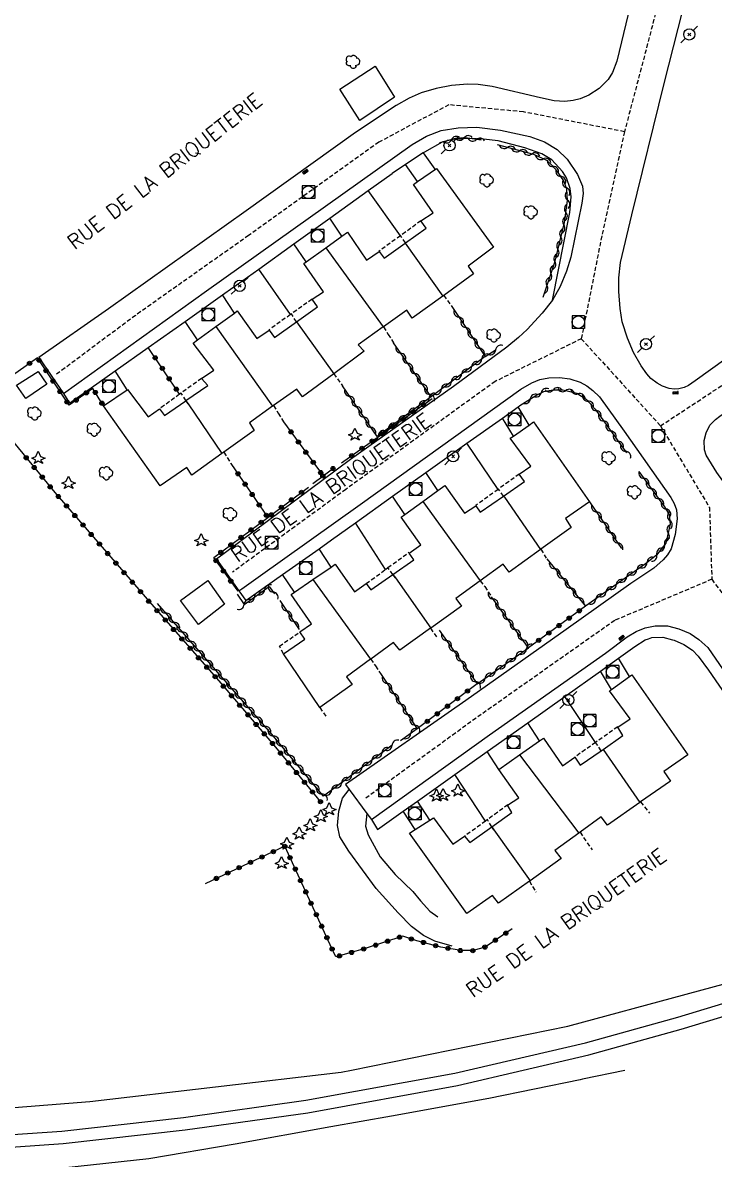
# Model space of a CAD drawing. Header units: millimetres. Extents: x 267000 to 268001, y 124012 to 125001.
# Drawn here: x 267094.2 to 267176.7, y 124403.2 to 124538.7 of the extents above; entities that cross this region are included whole.
import ezdxf
from ezdxf.enums import TextEntityAlignment as Align

# ---------------------------------------------------------------- set-up
doc = ezdxf.new("R2010")
doc.units = ezdxf.units.MM
doc.linetypes.add('DASHED', pattern=[0.75, 0.5, -0.25])
doc.layers.get('0').update_dxf_attribs({"linetype": 'CONTINUOUS'})
for name, color, linetype in [('W0001', 6, 'DASHED'), ('W0008', 7, 'CONTINUOUS'), ('W0014', 7, 'CONTINUOUS'), ('W0017', 7, 'CONTINUOUS'), ('W0101', 7, 'CONTINUOUS'), ('W0104', 1, 'CONTINUOUS'), ('W0112', 1, 'DASHED'), ('W0211', 2, 'CONTINUOUS'), ('W0300', 7, 'CONTINUOUS'), ('W0303', 7, 'CONTINUOUS'), ('W0310', 3, 'CONTINUOUS'), ('W0323', 7, 'CONTINUOUS'), ('W0333', 7, 'CONTINUOUS'), ('W0401', 7, 'CONTINUOUS'), ('W0420', 7, 'CONTINUOUS'), ('W0473', 7, 'CONTINUOUS'), ('W0700', 7, 'CONTINUOUS'), ('W0989', 7, 'CONTINUOUS'), ('W1102', 7, 'CONTINUOUS')]:
    doc.layers.add(name, color=color, linetype=linetype)
doc.styles.get("Standard").update_dxf_attribs({"font": 'romans.shx', "width": 0.85})

# ---------------------------------------------------------------- blocks, each defined once
blk = doc.blocks.new('T401')
for p, q in [((-0.3, 0.3), (0, 0.3)), ((-0.3, -0.25), (-0.3, 0.3)), ((-0.3, 0.15), (0, 0.15)), ((-0.3, 0), (0, 0)), ((0, 0.3), (0, -0.25)), ((-0.3, -0.15), (0, -0.15)), ((-0.3, -0.25), (-0.3, -0.3)), ((-0.3, -0.3), (0, -0.3)), ((0, -0.3), (0, -0.25))]:
    blk.add_line(p, q)
blk = doc.blocks.new('T300')
for p, q in [((-0.8, 0.51), (-0.86, 0.34)), ((-0.86, 0.34), (-0.86, 0.17)), ((-0.86, 0.17), (-0.74, 0.06)), ((-0.69, 0.63), (-0.8, 0.51)), ((-0.8, -0.06), (-0.74, 0.06)), ((-0.74, 0.06), (-0.69, 0.11)), ((-0.57, 0.69), (-0.69, 0.63)), ((-0.46, 0.69), (-0.57, 0.69)), ((-0.29, 0.63), (-0.46, 0.69)), ((-0.29, 0.63), (-0.17, 0.74)), ((-0.23, 0.57), (-0.29, 0.63)), ((-0.17, 0.74), (-0.06, 0.8)), ((-0.06, 0.8), (0.06, 0.8)), ((0.06, 0.8), (0.23, 0.74)), ((0.23, 0.74), (0.34, 0.63)), ((0.34, 0.63), (0.4, 0.51)), ((0.46, 0.46), (0.34, 0.46)), ((0.4, 0.51), (0.4, 0.46)), ((0.57, 0.4), (0.46, 0.46)), ((0.57, 0.4), (0.69, 0.29)), ((0.69, 0.29), (0.74, 0.17)), ((0.74, 0.06), (0.69, -0.17)), ((0.74, 0.17), (0.74, 0.06)), ((-0.8, -0.17), (-0.8, -0.06)), ((-0.8, -0.23), (-0.8, -0.17)), ((-0.74, -0.34), (-0.8, -0.23)), ((-0.69, -0.4), (-0.74, -0.34)), ((-0.51, -0.46), (-0.69, -0.4)), ((-0.4, -0.46), (-0.51, -0.46)), ((-0.4, -0.46), (-0.34, -0.46)), ((-0.34, -0.46), (-0.34, -0.4)), ((-0.34, -0.51), (-0.34, -0.46)), ((-0.29, -0.63), (-0.34, -0.51)), ((-0.17, -0.74), (-0.29, -0.63)), ((-0.06, -0.8), (-0.17, -0.74)), ((0.06, -0.8), (-0.06, -0.8)), ((0.17, -0.74), (0.06, -0.8)), ((0.23, -0.69), (0.17, -0.74)), ((0.29, -0.46), (0.23, -0.46)), ((0.29, -0.63), (0.23, -0.69)), ((0.46, -0.4), (0.29, -0.46)), ((0.34, -0.51), (0.29, -0.63)), ((0.34, -0.51), (0.34, -0.46)), ((0.57, -0.34), (0.46, -0.4)), ((0.63, -0.29), (0.57, -0.34)), ((0.69, -0.17), (0.63, -0.29))]:
    blk.add_line(p, q)
blk = doc.blocks.new('T303')
for p, q in [((-0.77, 0), (-0.28, 0.21)), ((-0.28, -0.21), (-0.77, 0)), ((-0.28, 0.21), (0, 0.83)), ((0, 0.83), (0.28, 0.21)), ((0.28, 0.21), (0.83, 0)), ((0.83, 0), (0.28, -0.21)), ((-0.49, -0.63), (-0.28, -0.21)), ((0, -0.35), (-0.49, -0.63)), ((0.56, -0.63), (0, -0.35)), ((0.28, -0.21), (0.56, -0.63))]:
    blk.add_line(p, q)
blk = doc.blocks.new('T473')
for p, q in [((-0.166667, 0.166667), (0.166667, -0.166667)), ((-0.166667, -0.166667), (0.166667, 0.166667)), ((0.500001, 0.500001), (1.000002, 1.000002)), ((-1.000002, -1.000002), (-0.500001, -0.500001))]:
    blk.add_line(p, q)
blk.add_ellipse((0, 0), major_axis=(0.471405, 0.471405), ratio=1, start_param=5.4977871438, end_param=11.780972451)
blk = doc.blocks.new('T420')
for p, q in [((0.75, 0.75), (-0.75, 0.75)), ((-0.75, 0.75), (-0.75, -0.75)), ((0.75, 0.75), (0.75, -0.75)), ((0.75, -0.75), (-0.75, -0.75))]:
    blk.add_line(p, q)
blk.add_ellipse((0, 0), major_axis=(-0.53, 0.53), ratio=1, start_param=3.926991, end_param=10.210176)
blk = doc.blocks.new('t323o')
at = {"color": 0, "linetype": 'Continuous'}
for radius in [0.25, 0.15]:
    blk.add_circle((0, 0), radius, dxfattribs=at)
blk = doc.blocks.new('t310o')
at = {"color": 0, "linetype": 'Continuous'}
for centre, start, end in [((-0.5, 0.38), 216.8699, 323.1304), ((0.5, -0.37), 36.8699, 143.1303)]:
    blk.add_arc(centre, 0.625, start, end, dxfattribs=at)

msp = doc.modelspace()

# ---------------------------------------------------------------- linework, layer by layer
at = {"layer": 'W0001'}
for points in [[(267172.85, 124553.68), (267170.11, 124541.32), (267166.02, 124525.73)], [(267166.02, 124525.73), (267153.96, 124528.1), (267145.06, 124528.94), (267136.71, 124524.48), (267121.18, 124513.35), (267107.69, 124503.83), (267098.18, 124496.73)], [(267166.02, 124525.73), (267163.31, 124513.3), (267160.87, 124501.04)], [(267170.31, 124490.65), (267183.24, 124499.14), (267199.56, 124510.7), (267212.16, 124519.79)], [(267160.87, 124501.04), (267150.6, 124495.95), (267132.77, 124483.06), (267119.25, 124473.18)], [(267160.87, 124501.04), (267170.31, 124490.65)], [(267176.44, 124472.34), (267182.69, 124463.95), (267196.84, 124471.36), (267214.67, 124483.82), (267229.8, 124494.52)], [(267170.31, 124490.65), (267176.16, 124480.91), (267176.44, 124472.34)], [(267176.44, 124472.34), (267164.86, 124467.44), (267148.31, 124455.78), (267135.02, 124446.13)]]:
    msp.add_lwpolyline(points, dxfattribs=at)
at = {"layer": 'W0008'}
for points in [[(267213.89, 124518.08), (267211.02, 124522.26), (267174.47, 124496), (267173.65, 124495.47), (267173.15, 124495.24), (267172.49, 124495.07), (267171.93, 124495.04), (267171.37, 124495.1), (267170.55, 124495.4), (267169.92, 124495.72), (267169.16, 124496.28), (267168.67, 124496.87), (267168.01, 124497.8), (267167.08, 124499.41), (267166.39, 124501.09), (267165.76, 124503.06), (267165.49, 124504.64), (267165.36, 124506.68), (267165.35, 124508.3), (267165.55, 124510.15), (267166.89, 124515.81), (267170.77, 124531.5), (267175.71, 124551.05)], [(267167.52, 124544.25), (267165.1, 124534.13), (267164.58, 124532.78), (267164.09, 124531.95), (267163, 124530.89), (267161.75, 124530.1), (267160.73, 124529.67), (267159.91, 124529.44), (267158.92, 124529.34), (267157.63, 124529.4), (267156.02, 124529.79), (267150.22, 124531.13), (267148.57, 124531.36), (267147.28, 124531.42), (267145.38, 124531.25), (267143.56, 124530.89), (267141.78, 124530.36), (267140.34, 124529.73), (267138.79, 124528.87), (267133.95, 124525.63), (267120.89, 124516.31), (267104.48, 124504.59), (267096.16, 124498.8), (267099.1, 124494.49)], [(267157.43, 124505.65), (267156.21, 124504.07), (267154.43, 124502.15), (267153.39, 124501.18), (267151.99, 124500.03), (267145.63, 124495.35), (267133.33, 124486.65), (267118.57, 124475.66), (267117.35, 124474.74), (267120.03, 124470.98)], [(267172.3, 124479.55), (267172.07, 124477.67), (267171.58, 124475.96), (267171.15, 124475.27), (267170.62, 124474.67), (267169.54, 124473.68), (267166.78, 124471.83), (267159.08, 124466.35), (267147.1, 124457.89), (267132.73, 124447.88), (267133.19, 124447.26), (267135.3, 124444.41), (267135.83, 124443.7)]]:
    msp.add_lwpolyline(points, dxfattribs=at)
at = {"layer": 'W0014'}
for points in [[(267099.1, 124494.49), (267116.17, 124506.75), (267140.68, 124524.19), (267142.42, 124525.22), (267144.17, 124525.88), (267146.18, 124526.18), (267148.42, 124526.29), (267151.22, 124525.93), (267154.74, 124525.15), (267156.49, 124524.52), (267157.97, 124523.6), (267159.2, 124522.45), (267160.42, 124520.61), (267161.02, 124519.23), (267161.08, 124518.37), (267160.95, 124517.22), (267159.62, 124510.78), (267159.09, 124509.09), (267158.33, 124507.25), (267157.43, 124505.65)], [(267157.43, 124505.65), (267159.49, 124516.1), (267159.65, 124517.98), (267159.55, 124518.96), (267159.12, 124520.25), (267158.62, 124521), (267157.37, 124522.38), (267156.18, 124523.11), (267154.14, 124523.83), (267150.97, 124524.65), (267149.19, 124524.84), (267147.57, 124524.91), (267147.18, 124524.93), (267145.57, 124524.8), (267144.72, 124524.61), (267144.35, 124524.53), (267144.28, 124524.49), (267142.15, 124523.31), (267142.01, 124523.22), (267139.9, 124521.82), (267138.31, 124520.76)], [(267099.1, 124494.49), (267099.82, 124493.37), (267105.25, 124497.21), (267109.21, 124500), (267113.61, 124503.11), (267118.06, 124506.26), (267118.34, 124506.46), (267122.38, 124509.35), (267126.59, 124512.37), (267130.85, 124515.42), (267135.46, 124518.72), (267138.31, 124520.76)], [(267187.8, 124472.18), (267187.14, 124472.48), (267186.28, 124472.97), (267185.49, 124473.63), (267184.83, 124474.25), (267183.94, 124475.44), (267177.03, 124485.08), (267175.75, 124487.15), (267175.55, 124487.77), (267175.54, 124488.9), (267175.77, 124489.82), (267176.2, 124490.71), (267176.89, 124491.4), (267177.38, 124491.82), (267184.61, 124496.97), (267204.78, 124511.54), (267213.89, 124518.08)], [(267120.03, 124470.98), (267120.36, 124471.2), (267122.33, 124472.59), (267134.47, 124481.25), (267153.65, 124495.03), (267154.97, 124495.79), (267155.92, 124496.16), (267157.01, 124496.39), (267158.26, 124496.43), (267159.51, 124496.26), (267160.73, 124495.87), (267161.52, 124495.44), (267162.25, 124494.85), (267163.04, 124494.1), (267165.98, 124490.02), (267171.53, 124482.09), (267171.96, 124481.4), (267172.23, 124480.64), (267172.3, 124479.55)], [(267120.03, 124470.98), (267120.85, 124469.83), (267125.23, 124472.92), (267129.59, 124475.99), (267131.08, 124477.04), (267133.92, 124479.07), (267138.36, 124482.24), (267142.34, 124485.08), (267147.23, 124488.57), (267151.45, 124491.58), (267153.33, 124492.92), (267153.52, 124493.06)], [(267135.83, 124443.7), (267149.91, 124453.78), (267163.76, 124463.52), (267166.36, 124465.47), (267167.41, 124466.13), (267168.5, 124466.56), (267169.69, 124466.8), (267171.14, 124466.8), (267172.52, 124466.44), (267173.87, 124465.88), (267174.9, 124465.16), (267175.95, 124464.21), (267181.01, 124456.87), (267192.59, 124465.2), (267231.63, 124493.15)], [(267135.83, 124443.7), (267136.56, 124442.48), (267139.63, 124444.67), (267141.34, 124445.88), (267145.78, 124449.05), (267149.65, 124451.8), (267154.49, 124455.24), (267158.9, 124458.38), (267163.14, 124461.39), (267165.3, 124462.93), (267167.25, 124464.32), (267168.5, 124465.12), (267168.88, 124465.26), (267169.29, 124465.41), (267170.58, 124465.42), (267171.75, 124465.13), (267171.93, 124465.09), (267173.12, 124464.56), (267174.14, 124463.87), (267174.8, 124463.18), (267176.05, 124461.51), (267180.55, 124454.99)]]:
    msp.add_lwpolyline(points, dxfattribs=at)
at = {"layer": 'W0017'}
for points in [[(267142.01, 124523.22), (267143.4, 124521.28)], [(267141.33, 124519.79), (267139.9, 124521.82)], [(267132.32, 124513.29), (267130.85, 124515.42)], [(267128.06, 124510.22), (267126.59, 124512.37)], [(267119.48, 124504.1), (267118.06, 124506.26)], [(267115.1, 124500.91), (267113.61, 124503.11)], [(267106.68, 124494.96), (267105.25, 124497.21)], [(267154.63, 124490.73), (267153.33, 124492.92)], [(267152.78, 124489.43), (267151.45, 124491.58)], [(267143.76, 124482.95), (267142.34, 124485.08)], [(267139.82, 124480.07), (267138.36, 124482.24)], [(267131.03, 124473.8), (267129.59, 124475.99)], [(267126.66, 124470.8), (267125.23, 124472.92)], [(267166.63, 124460.75), (267165.3, 124462.93)], [(267164.48, 124459.2), (267163.14, 124461.39)], [(267155.88, 124453.06), (267154.49, 124455.24)], [(267151.02, 124449.65), (267149.65, 124451.8)], [(267145.45, 124428.59), (267143.41, 124429.18), (267142.05, 124429.87), (267140.6, 124430.92), (267139.02, 124432.56), (267136.41, 124435.46), (267133.14, 124439.93), (267132.08, 124441.61), (267131.78, 124442.96), (267131.94, 124444.7), (267132.4, 124446.25), (267133.19, 124447.26)], [(267142.79, 124443.62), (267141.34, 124445.88)], [(267135.3, 124444.41), (267135.14, 124442.9), (267135.44, 124441.88), (267136.86, 124439.24), (267138.68, 124437.11), (267140.76, 124435.1), (267141.68, 124433.98), (267142.8, 124432.77), (267143.76, 124432.08)], [(267141.04, 124442.49), (267139.63, 124444.67)]]:
    msp.add_lwpolyline(points, dxfattribs=at)
at = {"layer": 'W0101'}
for points in [[(267110.61, 124483.51), (267103.87, 124493.05), (267106.68, 124494.96), (267106.73, 124495), (267109.18, 124491.74), (267110.56, 124492.67), (267111.15, 124491.88), (267113.7, 124493.65), (267113.71, 124493.66), (267116.32, 124495.48), (267115.56, 124496.3), (267117.04, 124497.29), (267114.56, 124500.51), (267115.1, 124500.91), (267117.28, 124502.5), (267119.48, 124504.1), (267119.83, 124504.35), (267122.17, 124501.06), (267123.62, 124502.05), (267124.25, 124501.19), (267126.88, 124503.04), (267129.41, 124504.83), (267128.75, 124505.75), (267130.1, 124506.64), (267127.75, 124510), (267128.06, 124510.22), (267130.4, 124511.9), (267132.32, 124513.29), (267132.98, 124513.76), (267135.26, 124510.41), (267136.74, 124511.46), (267137.34, 124510.64), (267139.87, 124512.45), (267139.89, 124512.47), (267142.37, 124514.24), (267141.74, 124515.1), (267143.19, 124516.06), (267140.84, 124519.45), (267141.33, 124519.79), (267143.58, 124521.36), (267150.38, 124511.95), (267147.39, 124509.68), (267148.02, 124508.79), (267144.46, 124506.21), (267144.35, 124506.13), (267140.71, 124503.5), (267140.05, 124504.46), (267137.28, 124502.47), (267137.23, 124502.44), (267134.26, 124500.32), (267134.96, 124499.54), (267131.34, 124496.86), (267127.59, 124494.09), (267126.93, 124495.04), (267124.16, 124493.07), (267124.04, 124492.98), (267121.27, 124491.01), (267121.83, 124490.09), (267118.22, 124487.5), (267118, 124487.35), (267114.4, 124484.77), (267113.8, 124485.69)], [(267129.67, 124457.03), (267125.34, 124463.47), (267127.88, 124465.19), (267127.28, 124466.08), (267128.7, 124467.04), (267126.25, 124470.53), (267126.66, 124470.8), (267128.86, 124472.31), (267131.03, 124473.8), (267131.51, 124474.13), (267133.83, 124470.84), (267135.21, 124471.83), (267135.77, 124471.07), (267138.4, 124472.91), (267138.4, 124472.92), (267140.9, 124474.67), (267140.34, 124475.46), (267141.72, 124476.46), (267139.38, 124479.74), (267139.82, 124480.07), (267141.97, 124481.64), (267143.76, 124482.95), (267144.57, 124483.54), (267146.92, 124480.22), (267148.3, 124481.11), (267148.8, 124480.36), (267151.59, 124482.27), (267151.59, 124482.27), (267154.09, 124483.99), (267153.47, 124484.88), (267154.85, 124485.84), (267152.4, 124489.16), (267152.78, 124489.43), (267154.63, 124490.73), (267155.17, 124491.11), (267161.84, 124481.6), (267158.98, 124479.59), (267159.67, 124478.53), (267156.05, 124475.92), (267156.01, 124475.88), (267152.27, 124473.18), (267151.54, 124474.14), (267148.81, 124472.16), (267148.79, 124472.15), (267145.92, 124470.07), (267146.58, 124469.15), (267142.9, 124466.51), (267142.89, 124466.5), (267139.21, 124463.87), (267138.45, 124464.79), (267135.76, 124462.83), (267135.72, 124462.8), (267132.86, 124460.72), (267133.55, 124459.8)], [(267147.2, 124432.48), (267140.36, 124442.05), (267141.04, 124442.49), (267142.79, 124443.62), (267143.22, 124443.9), (267145.53, 124440.74), (267146.95, 124441.7), (267147.58, 124440.95), (267150.18, 124442.8), (267150.2, 124442.82), (267152.58, 124444.51), (267152.08, 124445.4), (267153.43, 124446.26), (267151.02, 124449.65), (267153.51, 124451.4), (267155.88, 124453.06), (267156.35, 124453.38), (267158.63, 124450.09), (267160.11, 124451.12), (267160.74, 124450.16), (267163.25, 124451.9), (267163.46, 124452.05), (267165.84, 124453.7), (267165.24, 124454.72), (267166.69, 124455.68), (267164.24, 124459.03), (267164.48, 124459.2), (267166.63, 124460.75), (267166.91, 124460.95), (267173.58, 124451.41), (267170.72, 124449.43), (267171.51, 124448.28), (267167.95, 124445.79), (267167.85, 124445.72), (267163.98, 124443.02), (267163.25, 124444.01), (267160.72, 124442.16), (267160.56, 124442.04), (267157.73, 124439.98), (267158.45, 124439.02), (267154.75, 124436.39), (267154.67, 124436.33), (267150.98, 124433.7), (267150.26, 124434.62)]]:
    msp.add_lwpolyline(points, close=True, dxfattribs=at)
at = {"layer": 'W0104'}
for points in [[(267134.44, 124527.08), (267132.06, 124530.8), (267136.27, 124533.54), (267138.58, 124529.86)], [(267094.62, 124493.89), (267093.49, 124495.5), (267096.09, 124497.15), (267097.12, 124495.61), (267094.62, 124493.89)], [(267115.2, 124466.95), (267113.05, 124469.81), (267116.3, 124472.19), (267118.29, 124469.36), (267115.2, 124466.95)]]:
    msp.add_lwpolyline(points, close=True, dxfattribs=at)
at = {"layer": 'W0112'}
for points in [[(267141.74, 124515.1), (267139.31, 124513.34), (267139.29, 124513.33), (267136.71, 124511.46)], [(267139.89, 124512.47), (267139.31, 124513.34)], [(267128.75, 124505.75), (267126.29, 124504), (267126.17, 124503.92), (267123.59, 124502.08)], [(267144.46, 124506.21), (267145.41, 124504.88)], [(267126.88, 124503.04), (267126.29, 124504)], [(267137.28, 124502.47), (267137.82, 124501.56)], [(267137.82, 124501.56), (267138.47, 124500.55)], [(267115.56, 124496.3), (267113.13, 124494.55), (267112.95, 124494.42), (267110.53, 124492.67)], [(267131.34, 124496.86), (267132.39, 124495.42)], [(267113.95, 124493.29), (267113.71, 124493.66), (267113.13, 124494.55)], [(267124.16, 124493.07), (267124.7, 124492.15)], [(267124.7, 124492.15), (267125.35, 124491.14)], [(267118.22, 124487.5), (267119.07, 124486.16)], [(267153.47, 124484.88), (267150.99, 124483.1), (267150.94, 124483.07), (267148.27, 124481.15)], [(267151.69, 124482.14), (267151.59, 124482.27), (267150.99, 124483.1)], [(267137.8, 124473.73), (267140.31, 124475.56)], [(267156.05, 124475.92), (267156.74, 124474.77)], [(267135.21, 124471.83), (267137.52, 124473.52), (267137.8, 124473.73)], [(267138.69, 124472.51), (267138.4, 124472.91), (267137.8, 124473.73)], [(267148.81, 124472.16), (267149.36, 124471.48)], [(267149.36, 124471.48), (267150.17, 124470.24)], [(267125.34, 124463.47), (267124.85, 124464.36), (267127.28, 124466.05)], [(267142.89, 124466.5), (267143.67, 124465.33)], [(267135.76, 124462.83), (267136.3, 124462.01)], [(267136.3, 124462.01), (267136.98, 124461)], [(267129.67, 124457.03), (267130.42, 124456.01)], [(267165.21, 124454.75), (267162.58, 124452.89), (267162.58, 124452.89), (267160.08, 124451.12)], [(267163.25, 124451.9), (267162.58, 124452.89)], [(267167.95, 124445.79), (267169, 124444.46)], [(267152.11, 124445.44), (267149.67, 124443.67), (267149.45, 124443.51), (267146.95, 124441.7)], [(267150.43, 124442.44), (267150.2, 124442.82), (267149.67, 124443.67)], [(267160.72, 124442.16), (267162.15, 124440.08)], [(267154.67, 124436.33), (267155.48, 124435.02)]]:
    msp.add_lwpolyline(points, dxfattribs=at)
at = {"layer": 'W0211'}
for points in [[(267014, 124411.51), (267031.51, 124409.47), (267055.59, 124407.91), (267075.64, 124407.95), (267102.25, 124410.06), (267132.24, 124413.54), (267133.46, 124413.79), (267159.28, 124419.04), (267187.51, 124426.68), (267190.11, 124427.38), (267208.93, 124434.14), (267231.54, 124443.83), (267244.97, 124449.71), (267259.35, 124457.81), (267278.02, 124468.56), (267287.68, 124474.23), (267299.98, 124482.26), (267321.04, 124495.81), (267342.82, 124509.95), (267351.41, 124515.47), (267355.88, 124518.78), (267359.66, 124521.78)], [(267166.08, 124413.75), (267161.03, 124412.71), (267160.73, 124412.65), (267149.83, 124410.39), (267138.24, 124408.31), (267130.99, 124407.01), (267119.58, 124404.97), (267109.29, 124403.21), (267095.71, 124401.75), (267081.62, 124400.91), (267061.15, 124400.87), (267054.12, 124401.31), (267034.5, 124401.82)]]:
    msp.add_lwpolyline(points, dxfattribs=at)
at = {"layer": 'W0310'}
for points in [[(267148.91, 124524.71), (267147.57, 124524.91), (267147.03, 124525), (267145.88, 124524.93), (267144.72, 124524.61), (267144.28, 124524.49), (267143.94, 124524.4)], [(267156.3, 124505.98), (267157.74, 124510.29), (267158.85, 124514.91), (267159.24, 124517.51), (267159.14, 124518.9), (267158.77, 124519.88), (267157.98, 124521.03), (267157.32, 124521.79), (267156.76, 124522.28), (267155.21, 124523.01), (267150.89, 124524.18)], [(267145.41, 124504.88), (267149.39, 124498.9)], [(267142.97, 124494.12), (267138.47, 124500.55)], [(267149.39, 124498.9), (267142.97, 124494.12)], [(267149.39, 124498.9), (267150.73, 124499.75)], [(267142.97, 124494.12), (267136.51, 124489.37), (267132.39, 124495.42)], [(267153.52, 124493.06), (267155.46, 124494.28), (267156.38, 124494.75), (267157.47, 124494.95), (267158.65, 124494.95), (267160.33, 124494.56), (267161.46, 124493.83), (267162.51, 124492.62), (267166.28, 124487.42)], [(267167.73, 124485.21), (267170.8, 124480.97), (267171.37, 124480.08), (267171.47, 124478.93), (267170.95, 124476.66), (267169.83, 124475.24), (267168.51, 124474.18), (267161.37, 124469.12)], [(267161.84, 124481.6), (267165.68, 124476.02)], [(267156.74, 124474.77), (267161.37, 124469.12)], [(267119.83, 124470.58), (267120.63, 124469.33), (267123.65, 124471.48), (267124.25, 124470.59)], [(267143.93, 124466.26), (267148.44, 124459.86), (267154.58, 124464.17), (267150.17, 124470.24)], [(267138.32, 124452.57), (267130.13, 124446.49), (267123.92, 124453.92), (267110.32, 124469.44)], [(267124.91, 124469.8), (267127.22, 124466.35)], [(267136.98, 124461), (267141.3, 124454.5), (267139.28, 124453.08)]]:
    msp.add_lwpolyline(points, dxfattribs=at)
at = {"layer": 'W0323'}
for points in [[(267112.95, 124494.42), (267109.21, 124500)], [(267103.87, 124493.05), (267102.58, 124495.12), (267099.76, 124493.11), (267095.99, 124498.77), (267088.92, 124493.78)], [(267088.92, 124493.78), (267098.07, 124482.7), (267109.86, 124469.05), (267117.61, 124460.23), (267124.19, 124452.57), (267129.93, 124445.6)], [(267132.26, 124486.23), (267143.08, 124493.92)], [(267125.35, 124491.14), (267130.06, 124484.69)], [(267119.07, 124486.16), (267123.47, 124479.72)], [(267128.83, 124483.78), (267130.06, 124484.69), (267131.33, 124485.63)], [(267119.93, 124470.91), (267117.03, 124474.93), (267123.47, 124479.72), (267128.34, 124483.35)], [(267161.37, 124469.12), (267154.58, 124464.17)], [(267148.44, 124459.86), (267141.3, 124454.5)], [(267152.62, 124430.63), (267149.4, 124428.48), (267147.98, 124428.05), (267146.54, 124428.05), (267144.13, 124428.47), (267141.26, 124429.22), (267139.58, 124429.78), (267135.07, 124428.29), (267133.96, 124427.97), (267131.58, 124427.29), (267130.91, 124428.74), (267125.49, 124440.49), (267120.46, 124438.14), (267115.98, 124436.02)]]:
    msp.add_lwpolyline(points, dxfattribs=at)
at = {"layer": 'W0333'}
for points in [[(267139.29, 124513.33), (267135.46, 124518.72)], [(267126.17, 124503.92), (267122.38, 124509.35)], [(267150.94, 124483.07), (267147.23, 124488.57)], [(267137.52, 124473.52), (267133.92, 124479.07)], [(267162.58, 124452.89), (267158.9, 124458.38)], [(267149.45, 124443.51), (267145.78, 124449.05)]]:
    msp.add_lwpolyline(points, dxfattribs=at)
at = {"layer": 'W0700'}
for points in [[(267034.68, 124405.95), (267044.08, 124405.52), (267054.89, 124405.12), (267063.48, 124405.21), (267071.3, 124405.16), (267077.29, 124405.39), (267084.82, 124405.55), (267098.91, 124406.52), (267113.43, 124408.14), (267128.02, 124410.19), (267145.77, 124413.43), (267161.38, 124417.06), (267172.39, 124420.11), (267184.82, 124423.89), (267196.81, 124427.88), (267206.73, 124431.54), (267219.49, 124436.82), (267228.78, 124440.82), (267238.97, 124445.7), (267247.63, 124450.12), (267256.63, 124454.76), (267267.93, 124461.36), (267279.04, 124468.04), (267285.27, 124471.91)], [(267034.54, 124404.56), (267044, 124404.02), (267054.87, 124403.62), (267063.48, 124403.71), (267071.32, 124403.66), (267077.32, 124403.89), (267084.89, 124404.05), (267099.05, 124405.03), (267113.62, 124406.66), (267128.26, 124408.71), (267146.08, 124411.97), (267161.75, 124415.61), (267172.8, 124418.66), (267185.27, 124422.46), (267197.31, 124426.46), (267207.28, 124430.14), (267220.08, 124435.44), (267229.4, 124439.46), (267239.64, 124444.35), (267248.32, 124448.79), (267257.35, 124453.45), (267268.69, 124460.07), (267279.82, 124466.76), (267286.09, 124470.65)]]:
    msp.add_lwpolyline(points, dxfattribs=at)
at = {"layer": 'W1102'}
for points in [[(267139.87, 124512.45), (267144.35, 124506.13)], [(267130.4, 124511.9), (267137.23, 124502.44)], [(267117.28, 124502.5), (267124.04, 124492.98)], [(267126.88, 124503.04), (267131.34, 124496.86)], [(267113.7, 124493.65), (267113.95, 124493.29), (267118, 124487.35)], [(267151.59, 124482.27), (267151.69, 124482.14), (267156.01, 124475.88)], [(267141.97, 124481.64), (267148.79, 124472.15)], [(267138.4, 124472.92), (267138.69, 124472.51), (267142.9, 124466.51)], [(267128.86, 124472.31), (267135.72, 124462.8)], [(267153.51, 124451.4), (267160.56, 124442.04)], [(267163.46, 124452.05), (267167.85, 124445.72)], [(267150.18, 124442.8), (267150.43, 124442.44), (267154.75, 124436.39)]]:
    msp.add_lwpolyline(points, dxfattribs=at)

# ---------------------------------------------------------------- block references
at = {"layer": 'W0300', "rotation": 359.9999899820874}
for p in [(267133.66, 124534.06), (267149.62, 124519.92), (267154.87, 124516.11), (267150.44, 124501.42), (267095.67, 124492.11), (267102.76, 124490.18), (267164.17, 124486.8), (267104.22, 124484.98), (267167.22, 124482.72), (267118.99, 124480.1)]:
    msp.add_blockref('T300', p, dxfattribs=at)
at = {"layer": 'W0303', "rotation": 359.9999899820874}
for p in [(267133.86, 124489.56), (267096.08, 124486.78), (267099.68, 124483.82), (267115.51, 124476.97), (267143.58, 124446.51), (267144.37, 124446.57), (267146.15, 124447.1), (267130.8, 124444.87), (267129.78, 124444.04), (267128.53, 124442.98), (267125.74, 124440.77), (267127.22, 124441.99), (267125.12, 124438.46)]:
    msp.add_blockref('T303', p, dxfattribs=at)
at = {"layer": 'W0310'}
for p, rotation in [((267145.39, 124524.79), 195.27606779837), ((267146.87, 124524.99), 183.3751996614067), ((267148.35, 124524.79), 171.1323266118173), ((267152.05, 124523.87), 164.7527409542244), ((267153.5, 124523.47), 164.7527409542244), ((267154.95, 124523.08), 164.7527409542244), ((267156.32, 124522.49), 155.0235925101202), ((267157.5, 124521.58), 131.1214754962781), ((267158.42, 124520.4), 124.5422822353076), ((267159.07, 124519.07), 110.2947716481951), ((267159.23, 124517.58), 94.1738681557092), ((267159.03, 124516.1), 81.47892182186054), ((267158.78, 124514.62), 76.46153531567381), ((267158.43, 124513.16), 76.46153531567381), ((267158.08, 124511.7), 76.46153531567381), ((267157.72, 124510.24), 71.56107147432915), ((267157.25, 124508.82), 71.56107147432915), ((267156.77, 124507.4), 71.56107147432915), ((267146.24, 124503.63), 303.6612901407054), ((267147.07, 124502.38), 303.6612901407054), ((267147.9, 124501.13), 303.6612901407054), ((267139.33, 124499.32), 124.992618506749), ((267148.74, 124499.88), 303.6612901407054), ((267150.65, 124499.7), 32.44905327419047), ((267140.19, 124498.09), 124.992618506749), ((267147.78, 124497.7), 216.6666559938173), ((267148.98, 124498.6), 216.6666559938173), ((267141.05, 124496.86), 124.992618506749), ((267146.58, 124496.81), 216.6666559938173), ((267141.91, 124495.63), 124.992618506749), ((267144.17, 124495.01), 216.6666559938173), ((267145.37, 124495.91), 216.6666559938173), ((267133.23, 124494.18), 124.2671933603438), ((267142.69, 124493.92), 216.3380063104358), ((267142.77, 124494.4), 124.992618506749), ((267154.79, 124493.86), 32.19338513736005), ((267156.09, 124494.6), 26.71400000822843), ((267157.54, 124494.95), 0.1449299930576173), ((267159.03, 124494.86), 346.8735202982598), ((267160.47, 124494.47), 327.1435266501433), ((267161.67, 124493.59), 310.9985863304274), ((267134.08, 124492.94), 124.2671933603438), ((267141.49, 124493.03), 216.3380063104358), ((267162.64, 124492.45), 305.9236837958435), ((267134.92, 124491.7), 124.2671933603438), ((267139.07, 124491.25), 216.3380063104358), ((267140.28, 124492.14), 216.3380063104358), ((267163.52, 124491.23), 305.9236837958435), ((267135.77, 124490.46), 124.2671933603438), ((267137.86, 124490.36), 216.3380063104358), ((267164.4, 124490.02), 305.9236837958435), ((267136.65, 124489.47), 216.3380063104358), ((267165.28, 124488.8), 305.9236837958435), ((267166.16, 124487.59), 305.9236837958435), ((267168.33, 124484.39), 305.9075852793495), ((267169.21, 124483.17), 305.9075852793495), ((267170.09, 124481.96), 305.9075852793495), ((267162.69, 124480.37), 304.5298669013717), ((267170.96, 124480.73), 302.2829264412976), ((267163.54, 124479.13), 304.5298669013717), ((267171.43, 124479.35), 275.0555031606972), ((267164.39, 124477.89), 304.5298669013717), ((267171.23, 124477.88), 257.0477140904013), ((267165.24, 124476.66), 304.5298669013717), ((267170.8, 124476.47), 231.7910962076521), ((267169.87, 124475.29), 231.7910962076521), ((267157.69, 124473.61), 309.3969821703719), ((267167.49, 124473.46), 215.3054225450857), ((267168.71, 124474.34), 218.7711341106551), ((267158.64, 124472.45), 309.3969821703719), ((267166.27, 124472.59), 215.3054225450857), ((267123.09, 124471.08), 35.36896067805662), ((267124.1, 124470.81), 303.7940524940764), ((267159.59, 124471.29), 309.3969821703719), ((267163.82, 124470.86), 215.3054225450857), ((267165.05, 124471.73), 215.3054225450857), ((267120.64, 124469.34), 35.36896067805662), ((267121.87, 124470.21), 35.36896067805662), ((267150.36, 124469.98), 125.9829659045284), ((267160.54, 124470.14), 309.3969821703719), ((267162.6, 124469.99), 215.3054225450857), ((267111.3, 124468.32), 131.2324085776496), ((267125.74, 124468.56), 303.8085734398069), ((267151.24, 124468.77), 125.9829659045284), ((267112.29, 124467.19), 131.2324085776496), ((267126.58, 124467.31), 303.8085734398069), ((267152.12, 124467.55), 125.9829659045284), ((267153.01, 124466.34), 125.9829659045284), ((267113.28, 124466.06), 131.2324085776496), ((267144.79, 124465.03), 305.2390478455804), ((267153.89, 124465.12), 125.9829659045284), ((267114.27, 124464.93), 131.2324085776496), ((267115.26, 124463.8), 131.2324085776496), ((267145.66, 124463.8), 305.2390478455804), ((267154.31, 124463.99), 35.11660190289257), ((267116.25, 124462.68), 131.2324085776496), ((267146.52, 124462.58), 305.2390478455804), ((267153.08, 124463.12), 35.11660190289257), ((267117.24, 124461.55), 131.2324085776496), ((267147.39, 124461.35), 305.2390478455804), ((267150.63, 124461.4), 35.11660190289257), ((267151.86, 124462.26), 35.11660190289257), ((267118.23, 124460.42), 131.2324085776496), ((267137.69, 124459.94), 303.6208181017139), ((267148.25, 124460.13), 305.2390478455804), ((267149.4, 124460.53), 35.11660190289257), ((267119.21, 124459.29), 131.2324085776496), ((267138.52, 124458.69), 303.6208181017139), ((267120.2, 124458.16), 131.2324085776496), ((267121.19, 124457.04), 131.2324085776496), ((267139.35, 124457.44), 303.6208181017139), ((267122.18, 124455.91), 131.2324085776496), ((267140.18, 124456.19), 303.6208181017139), ((267123.17, 124454.78), 131.2324085776496), ((267141.01, 124454.94), 303.6208181017139), ((267124.15, 124453.65), 129.8684435611837), ((267140.51, 124453.94), 215.1797688374703), ((267125.11, 124452.49), 129.8684435611837), ((267137.1, 124451.66), 216.5766691291776), ((267138.3, 124452.55), 216.5766691291776), ((267126.07, 124451.34), 129.8684435611837), ((267127.04, 124450.19), 129.8684435611837), ((267135.89, 124450.77), 216.5766691291776), ((267128, 124449.04), 129.8684435611837), ((267133.48, 124448.98), 216.5766691291776), ((267134.69, 124449.87), 216.5766691291776), ((267128.96, 124447.89), 129.8684435611837), ((267132.28, 124448.08), 216.5766691291776), ((267129.92, 124446.74), 129.8684435611837), ((267131.07, 124447.19), 216.5766691291776)]:
    msp.add_blockref('t310o', p, dxfattribs=dict(at, rotation=rotation))
at = {"layer": 'W0323'}
for p, rotation in [((267095.05, 124498.1), 215.197551582457), ((267096.18, 124498.48), 123.6503291188653), ((267110.04, 124498.76), 123.8106153993522), ((267097.01, 124497.23), 123.6503291188653), ((267110.88, 124497.51), 123.8106153993522), ((267097.84, 124495.98), 123.6503291188653), ((267111.71, 124496.26), 123.8106153993522), ((267098.68, 124494.74), 123.6503291188653), ((267101.83, 124494.59), 215.4646553056355), ((267102.89, 124494.63), 121.8735202978992), ((267112.55, 124495.02), 123.8106153993522), ((267099.51, 124493.49), 123.6503291188653), ((267100.61, 124493.72), 215.4646553056355), ((267103.68, 124493.35), 121.8735202978992), ((267142.03, 124493.18), 35.42283664439941), ((267139.59, 124491.44), 35.42283664439941), ((267140.81, 124492.31), 35.42283664439941), ((267138.37, 124490.57), 35.42283664439941), ((267126.23, 124489.93), 306.1539528917801), ((267127.12, 124488.72), 306.1539528917801), ((267135.92, 124488.83), 35.42283664439941), ((267137.15, 124489.7), 35.42283664439941), ((267128, 124487.5), 306.1539528917801), ((267134.7, 124487.96), 35.42283664439941), ((267094.65, 124486.84), 309.5370844292045), ((267128.89, 124486.29), 306.1539528917801), ((267133.48, 124487.09), 35.42283664439941), ((267095.6, 124485.68), 309.5370844292045), ((267096.56, 124484.53), 309.5370844292045), ((267119.92, 124484.93), 304.2932230638185), ((267129.77, 124485.08), 306.1539528917801), ((267130.04, 124484.67), 36.50988177691468), ((267131.25, 124485.56), 36.49329069035531), ((267097.51, 124483.37), 309.5370844292045), ((267120.76, 124483.69), 304.2932230638185), ((267098.48, 124482.22), 310.8201112873611), ((267121.61, 124482.45), 304.2932230638185), ((267126.28, 124481.82), 36.66437511380372), ((267127.49, 124482.72), 36.66437511380372), ((267099.46, 124481.09), 310.8201112873611), ((267122.45, 124481.21), 304.2932230638185), ((267125.08, 124480.92), 36.66437511380372), ((267100.44, 124479.95), 310.8201112873611), ((267122.68, 124479.13), 36.66582626615712), ((267123.3, 124479.97), 304.2932230638185), ((267123.88, 124480.03), 36.66437511380372), ((267101.42, 124478.82), 310.8201112873611), ((267121.47, 124478.24), 36.66582626615712), ((267102.4, 124477.68), 310.8201112873611), ((267103.38, 124476.55), 310.8201112873611), ((267119.07, 124476.45), 36.66582626615712), ((267120.27, 124477.34), 36.66582626615712), ((267104.36, 124475.41), 310.8201112873611), ((267117.86, 124475.55), 36.66582626615712), ((267105.34, 124474.27), 310.8201112873611), ((267117.29, 124474.56), 125.912628986289), ((267106.32, 124473.14), 310.8201112873611), ((267118.17, 124473.34), 125.912628986289), ((267107.3, 124472), 310.8201112873611), ((267119.05, 124472.13), 125.912628986289), ((267108.28, 124470.87), 310.8201112873611), ((267109.26, 124469.73), 310.8201112873611), ((267110.25, 124468.6), 311.3539313442093), ((267160.64, 124468.59), 216.0659425662291), ((267111.24, 124467.48), 311.3539313442093), ((267159.43, 124467.71), 216.0659425662291), ((267112.23, 124466.35), 311.3539313442093), ((267157, 124465.94), 216.0659425662291), ((267158.21, 124466.82), 216.0659425662291), ((267113.22, 124465.22), 311.3539313442093), ((267155.79, 124465.06), 216.0659425662291), ((267114.21, 124464.1), 311.3539313442093), ((267115.2, 124462.97), 311.3539313442093), ((267116.19, 124461.85), 311.3539313442093), ((267117.19, 124460.72), 311.3539313442093), ((267118.17, 124459.59), 310.6209953398612), ((267147.3, 124459.01), 216.8840203419352), ((267119.14, 124458.45), 310.6209953398612), ((267146.1, 124458.11), 216.8840203419352), ((267120.12, 124457.31), 310.6209953398612), ((267121.1, 124456.17), 310.6209953398612), ((267143.7, 124456.3), 216.8840203419352), ((267144.9, 124457.2), 216.8840203419352), ((267122.07, 124455.03), 310.6209953398612), ((267142.5, 124455.4), 216.8840203419352), ((267123.05, 124453.9), 310.6209953398612), ((267124.03, 124452.76), 310.6209953398612), ((267124.99, 124451.6), 309.4897362593956), ((267125.94, 124450.44), 309.4897362593956), ((267126.89, 124449.29), 309.4897362593956), ((267127.85, 124448.13), 309.4897362593956), ((267128.8, 124446.97), 309.4897362593956), ((267129.75, 124445.81), 309.4897362593956), ((267124.13, 124439.85), 205.0063042578342), ((267125.49, 124440.49), 205.0063042578342), ((267121.41, 124438.58), 205.0063042578342), ((267122.77, 124439.22), 205.0063042578342), ((267126.12, 124439.14), 114.7646251416287), ((267118.69, 124437.31), 205.3230608228463), ((267120.05, 124437.95), 205.3230608228463), ((267126.75, 124437.77), 114.7646251416287), ((267117.34, 124436.66), 205.3230608228463), ((267127.37, 124436.41), 114.7646251416287), ((267128, 124435.05), 114.7646251416287), ((267128.63, 124433.69), 114.7646251416287), ((267129.26, 124432.33), 114.7646251416287), ((267129.89, 124430.96), 114.7646251416287), ((267130.52, 124429.6), 114.7646251416287), ((267137.76, 124429.17), 198.3014813584678), ((267139.18, 124429.65), 198.3014813584678), ((267140.6, 124429.44), 161.6673649601123), ((267142.04, 124429.02), 165.3026807204792), ((267150.62, 124429.29), 213.6736598004524), ((267151.87, 124430.13), 213.6736598004524), ((267131.14, 124428.24), 114.7500603432946), ((267133.46, 124427.83), 195.8945313261719), ((267134.91, 124428.24), 195.9044459757848), ((267136.33, 124428.7), 198.3014813584678), ((267143.49, 124428.64), 165.3026807204792), ((267144.96, 124428.32), 170.0287038399964), ((267146.44, 124428.06), 170.0287038399964), ((267147.93, 124428.05), 180.118624632692), ((267149.37, 124428.47), 196.9291231741572), ((267132.02, 124427.42), 195.8945313261719)]:
    msp.add_blockref('t323o', p, dxfattribs=dict(at, rotation=rotation))
at = {"layer": 'W0401'}
for p, rotation in [((267127.87, 124521.1), 125.5040602829113), ((267172.11, 124494.74), 93.47440726451345), ((267165.75, 124465.24), 306.8769572207023)]:
    msp.add_blockref('T401', p, dxfattribs=dict(at, rotation=rotation))
at = {"layer": 'W0420', "rotation": 359.9999899820874}
for p in [(267128.31, 124518.51), (267129.4, 124513.31), (267116.35, 124503.91), (267160.52, 124503.02), (267104.5, 124495.36), (267152.9, 124491.41), (267170.05, 124489.43), (267141.1, 124483.09), (267123.9, 124476.68), (267127.99, 124473.68), (267164.59, 124461.29), (267160.42, 124454.46), (267161.87, 124455.48), (267152.78, 124452.89), (267137.41, 124447.16), (267141, 124444.4)]:
    msp.add_blockref('T420', p, dxfattribs=at)
at = {"layer": 'W0473', "rotation": 359.9999899820874}
for p in [(267173.75, 124537.34), (267145.15, 124524.1), (267120.11, 124507.35), (267168.59, 124500.4), (267145.58, 124487.01), (267159.32, 124457.95)]:
    msp.add_blockref('T473', p, dxfattribs=at)

# ---------------------------------------------------------------- texts
at = {"layer": 'W0989'}
for rotation, p in [(37.9225, (267099.89, 124512.27)), (35.4939, (267119.35, 124475.01)), (35.4939, (267147.41, 124423.08))]:
    msp.add_text('RUE DE LA BRIQUETERIE', height=1.75, rotation=rotation, dxfattribs=at).set_placement(p, align=Align.MIDDLE_LEFT)

doc.saveas('drawing.dxf')
